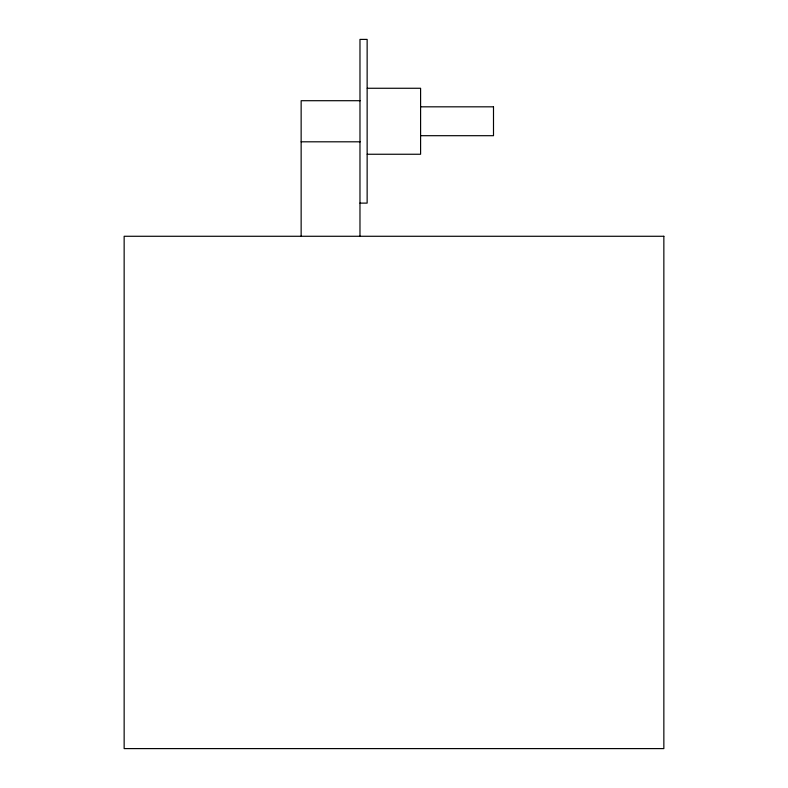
<?xml version="1.0" encoding="UTF-8"?>
<svg xmlns="http://www.w3.org/2000/svg" width="788" height="788" viewBox="0 0 788 788"><rect width="100%" height="100%" fill="white"/><g stroke="black" fill="none" stroke-linecap="round" stroke-linejoin="round"><path stroke-width="1.18" d="M367.247 88.266L420.595 88.266L420.595 154.251L367.247 154.251M360.205 100.706L301.144 100.706L301.144 236.272M420.595 106.823L493.495 106.823M420.595 135.694L493.495 135.694L493.495 106.764M301.144 141.81L360.205 141.81M359.978 203.117L367.139 203.117L367.139 39.4L359.978 39.4L359.978 236.272M663.851 236.272L124.149 236.272L124.149 748.6L663.851 748.6L663.851 236.272"/></g></svg>
